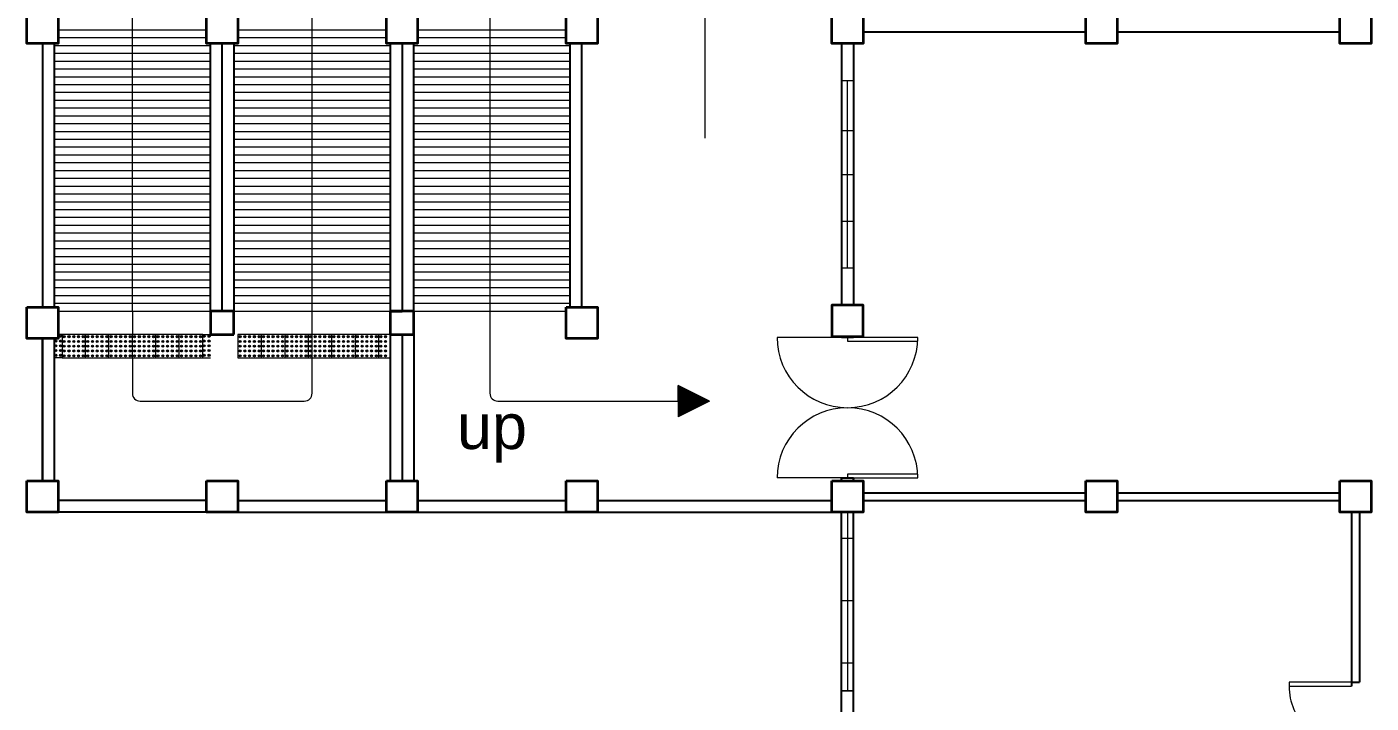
# Model space of a CAD drawing. Header units: millimetres. Extents: x -116 to 421, y 1 to 342.
# Drawn here: x 340.01 to 357.21, y 120.05 to 128.7 of the extents above; entities that cross this region are included whole.
import ezdxf

# ---------------------------------------------------------------- set-up
doc = ezdxf.new("R2010")
doc.units = ezdxf.units.MM
doc.header["$MEASUREMENT"] = 0
doc.styles.add('SWISSLT175', font='swissl.ttf', dxfattribs={"height": 0.175})

msp = doc.modelspace()

# ---------------------------------------------------------------- linework, layer by layer
at = {"color": 8, "lineweight": 9}
for p, q in [((341.358, 125.066), (341.358, 137.966)), ((343.658, 124.013), (343.658, 137.966)), ((345.933, 137.966), (345.933, 124.013)), ((348.688, 127.28), (348.688, 134.597)), ((340.408, 128.666), (342.308, 128.666)), ((342.708, 128.666), (344.608, 128.666)), ((345.008, 128.666), (346.908, 128.666)), ((340.408, 128.566), (342.308, 128.566)), ((342.708, 128.566), (344.608, 128.566)), ((345.008, 128.566), (346.908, 128.566)), ((340.358, 128.466), (342.358, 128.466)), ((340.358, 128.366), (342.358, 128.366)), ((342.658, 128.466), (344.658, 128.466)), ((342.658, 128.366), (344.658, 128.366)), ((344.958, 128.466), (346.958, 128.466)), ((344.958, 128.366), (346.958, 128.366)), ((340.358, 128.266), (342.358, 128.266)), ((340.358, 128.166), (342.358, 128.166)), ((342.658, 128.266), (344.658, 128.266)), ((342.658, 128.166), (344.658, 128.166)), ((344.958, 128.266), (346.958, 128.266)), ((344.958, 128.166), (346.958, 128.166)), ((340.358, 128.066), (342.358, 128.066)), ((342.658, 128.066), (344.658, 128.066)), ((344.958, 128.066), (346.958, 128.066)), ((350.433, 128.016), (350.583, 128.016)), ((350.433, 126.816), (350.433, 128.016)), ((350.508, 125.616), (350.508, 128.016)), ((350.583, 128.016), (350.583, 125.616)), ((340.358, 127.966), (342.358, 127.966)), ((340.358, 127.866), (342.358, 127.866)), ((342.658, 127.966), (344.658, 127.966)), ((342.658, 127.866), (344.658, 127.866)), ((344.958, 127.966), (346.958, 127.966)), ((344.958, 127.866), (346.958, 127.866)), ((340.358, 127.766), (342.358, 127.766)), ((340.358, 127.666), (342.358, 127.666)), ((342.658, 127.766), (344.658, 127.766)), ((342.658, 127.666), (344.658, 127.666)), ((344.958, 127.766), (346.958, 127.766)), ((344.958, 127.666), (346.958, 127.666)), ((340.358, 127.566), (342.358, 127.566)), ((340.358, 127.466), (342.358, 127.466)), ((342.658, 127.566), (344.658, 127.566)), ((342.658, 127.466), (344.658, 127.466)), ((344.958, 127.566), (346.958, 127.566)), ((344.958, 127.466), (346.958, 127.466)), ((340.358, 127.366), (342.358, 127.366)), ((342.658, 127.366), (344.658, 127.366)), ((344.958, 127.366), (346.958, 127.366)), ((350.433, 127.379), (350.583, 127.379)), ((340.358, 127.266), (342.358, 127.266)), ((340.358, 127.166), (342.358, 127.166)), ((342.658, 127.266), (344.658, 127.266)), ((342.658, 127.166), (344.658, 127.166)), ((344.958, 127.266), (346.958, 127.266)), ((344.958, 127.166), (346.958, 127.166)), ((340.358, 127.066), (342.358, 127.066)), ((340.358, 126.966), (342.358, 126.966)), ((342.658, 127.066), (344.658, 127.066)), ((342.658, 126.966), (344.658, 126.966)), ((344.958, 127.066), (346.958, 127.066)), ((344.958, 126.966), (346.958, 126.966)), ((340.358, 126.866), (342.358, 126.866)), ((340.358, 126.766), (342.358, 126.766)), ((342.658, 126.866), (344.658, 126.866)), ((342.658, 126.766), (344.658, 126.766)), ((344.958, 126.866), (346.958, 126.866)), ((344.958, 126.766), (346.958, 126.766)), ((350.433, 126.816), (350.433, 125.616)), ((350.433, 126.816), (350.583, 126.816)), ((340.358, 126.666), (342.358, 126.666)), ((342.658, 126.666), (344.658, 126.666)), ((344.958, 126.666), (346.958, 126.666)), ((340.358, 126.566), (342.358, 126.566)), ((340.358, 126.466), (342.358, 126.466)), ((342.658, 126.566), (344.658, 126.566)), ((342.658, 126.466), (344.658, 126.466)), ((344.958, 126.566), (346.958, 126.566)), ((344.958, 126.466), (346.958, 126.466)), ((340.358, 126.366), (342.358, 126.366)), ((340.358, 126.266), (342.358, 126.266)), ((342.658, 126.366), (344.658, 126.366)), ((342.658, 126.266), (344.658, 126.266)), ((344.958, 126.366), (346.958, 126.366)), ((344.958, 126.266), (346.958, 126.266)), ((340.358, 126.166), (342.358, 126.166)), ((342.658, 126.166), (344.658, 126.166)), ((344.958, 126.166), (346.958, 126.166)), ((350.433, 126.216), (350.583, 126.216)), ((340.358, 126.066), (342.358, 126.066)), ((340.358, 125.966), (342.358, 125.966)), ((342.658, 126.066), (344.658, 126.066)), ((342.658, 125.966), (344.658, 125.966)), ((344.958, 126.066), (346.958, 126.066)), ((344.958, 125.966), (346.958, 125.966)), ((340.358, 125.866), (342.358, 125.866)), ((340.358, 125.766), (342.358, 125.766)), ((342.658, 125.866), (344.658, 125.866)), ((342.658, 125.766), (344.658, 125.766)), ((344.958, 125.866), (346.958, 125.866)), ((344.958, 125.766), (346.958, 125.766)), ((340.358, 125.666), (342.358, 125.666)), ((340.358, 125.566), (342.358, 125.566)), ((342.658, 125.666), (344.658, 125.666)), ((342.658, 125.566), (344.658, 125.566)), ((344.958, 125.666), (346.958, 125.666)), ((344.958, 125.566), (346.958, 125.566)), ((350.583, 125.616), (350.433, 125.616)), ((340.358, 125.466), (342.358, 125.466)), ((342.658, 125.466), (344.658, 125.466)), ((344.958, 125.466), (346.958, 125.466)), ((340.358, 125.366), (342.358, 125.366)), ((340.358, 125.266), (342.358, 125.266)), ((342.658, 125.366), (344.658, 125.366)), ((342.658, 125.266), (344.658, 125.266)), ((344.958, 125.366), (346.958, 125.366)), ((344.958, 125.266), (346.958, 125.266)), ((340.358, 125.166), (342.358, 125.166)), ((340.408, 125.066), (342.358, 125.066)), ((341.358, 125.066), (341.358, 124.766)), ((342.658, 125.166), (344.658, 125.166)), ((342.658, 125.066), (344.658, 125.066)), ((344.958, 125.166), (346.958, 125.166)), ((344.958, 125.066), (346.908, 125.066)), ((340.458, 124.766), (340.408, 124.766)), ((340.758, 124.766), (340.458, 124.766)), ((340.458, 124.766), (340.458, 124.466)), ((340.758, 124.466), (340.758, 124.766)), ((341.058, 124.766), (340.758, 124.766)), ((341.058, 124.466), (341.058, 124.766)), ((341.358, 124.766), (341.058, 124.766)), ((341.358, 124.466), (341.358, 124.766)), ((341.658, 124.766), (341.358, 124.766)), ((341.658, 124.466), (341.658, 124.766)), ((341.958, 124.766), (341.658, 124.766)), ((341.958, 124.466), (341.958, 124.766)), ((342.258, 124.766), (341.958, 124.766)), ((342.258, 124.466), (342.258, 124.766)), ((342.258, 124.766), (342.358, 124.766)), ((342.708, 124.766), (342.708, 124.466)), ((343.008, 124.766), (342.708, 124.766)), ((343.008, 124.766), (343.008, 124.466)), ((343.308, 124.766), (343.008, 124.766)), ((343.608, 124.766), (343.308, 124.766)), ((343.308, 124.766), (343.308, 124.466)), ((343.908, 124.766), (343.608, 124.766)), ((343.608, 124.766), (343.608, 124.466)), ((344.208, 124.766), (343.908, 124.766)), ((343.908, 124.766), (343.908, 124.466)), ((344.508, 124.766), (344.208, 124.766)), ((344.208, 124.766), (344.208, 124.466)), ((344.808, 124.766), (344.508, 124.766)), ((344.508, 124.766), (344.508, 124.466)), ((344.958, 124.766), (344.808, 124.766)), ((344.808, 124.766), (344.808, 124.466)), ((340.458, 124.466), (340.358, 124.466)), ((340.458, 124.466), (340.758, 124.466)), ((340.758, 124.466), (341.058, 124.466)), ((341.058, 124.466), (341.358, 124.466)), ((341.358, 124.466), (341.658, 124.466)), ((341.358, 124.466), (341.358, 124.013)), ((341.658, 124.466), (341.958, 124.466)), ((341.958, 124.466), (342.258, 124.466)), ((342.258, 124.466), (342.358, 124.466)), ((342.708, 124.466), (343.008, 124.466)), ((343.008, 124.466), (343.308, 124.466)), ((343.308, 124.466), (343.608, 124.466)), ((343.608, 124.466), (343.908, 124.466)), ((343.908, 124.466), (344.208, 124.466)), ((344.208, 124.466), (344.508, 124.466)), ((344.508, 124.466), (344.658, 124.466)), ((348.341, 123.913), (348.341, 124.113)), ((348.741, 123.913), (348.341, 124.113)), ((348.351, 123.913), (348.351, 124.108)), ((348.361, 123.913), (348.361, 124.103)), ((348.371, 124.098), (348.371, 123.913)), ((348.381, 124.093), (348.381, 123.913)), ((348.391, 124.088), (348.391, 123.913)), ((348.401, 124.083), (348.401, 123.913)), ((348.411, 124.078), (348.411, 123.913)), ((348.421, 124.073), (348.421, 123.913)), ((348.431, 124.068), (348.431, 123.913)), ((348.431, 124.068), (348.431, 123.913)), ((348.441, 124.063), (348.441, 123.913)), ((348.451, 124.058), (348.451, 123.913)), ((348.461, 124.053), (348.461, 123.913)), ((348.471, 124.048), (348.471, 123.913)), ((348.481, 124.043), (348.481, 123.913)), ((348.491, 124.038), (348.491, 123.913)), ((348.501, 124.033), (348.501, 123.913)), ((348.511, 124.028), (348.511, 123.913)), ((348.521, 124.023), (348.521, 123.913)), ((348.531, 124.018), (348.531, 123.913)), ((348.541, 124.013), (348.541, 123.913)), ((341.458, 123.913), (343.558, 123.913)), ((346.033, 123.913), (348.341, 123.913)), ((348.341, 123.913), (348.341, 123.713)), ((348.741, 123.913), (348.341, 123.713)), ((348.351, 123.913), (348.351, 123.718)), ((348.361, 123.913), (348.361, 123.723)), ((348.371, 123.913), (348.371, 123.728)), ((348.381, 123.913), (348.381, 123.733)), ((348.391, 123.913), (348.391, 123.738)), ((348.401, 123.913), (348.401, 123.743)), ((348.411, 123.913), (348.411, 123.748)), ((348.421, 123.913), (348.421, 123.753)), ((348.431, 123.913), (348.431, 123.758)), ((348.431, 123.913), (348.431, 123.758)), ((348.441, 123.913), (348.441, 123.763)), ((348.451, 123.913), (348.451, 123.768)), ((348.461, 123.913), (348.461, 123.773)), ((348.471, 123.913), (348.471, 123.778)), ((348.481, 123.913), (348.481, 123.783)), ((348.491, 123.913), (348.491, 123.788)), ((348.501, 123.913), (348.501, 123.793)), ((348.511, 123.913), (348.511, 123.798)), ((348.521, 123.913), (348.521, 123.803)), ((348.531, 123.913), (348.531, 123.808)), ((348.541, 123.913), (348.541, 123.813)), ((348.551, 124.008), (348.551, 123.913)), ((348.551, 123.913), (348.551, 123.818)), ((348.561, 124.003), (348.561, 123.913)), ((348.561, 123.913), (348.561, 123.823)), ((348.571, 123.998), (348.571, 123.913)), ((348.571, 123.913), (348.571, 123.828)), ((348.581, 123.993), (348.581, 123.913)), ((348.581, 123.913), (348.581, 123.833)), ((348.591, 123.988), (348.591, 123.913)), ((348.591, 123.913), (348.591, 123.838)), ((348.601, 123.983), (348.601, 123.913)), ((348.601, 123.913), (348.601, 123.843)), ((348.611, 123.978), (348.611, 123.913)), ((348.611, 123.913), (348.611, 123.848)), ((348.621, 123.973), (348.621, 123.913)), ((348.621, 123.913), (348.621, 123.853)), ((348.631, 123.968), (348.631, 123.913)), ((348.631, 123.913), (348.631, 123.858)), ((348.641, 123.963), (348.641, 123.913)), ((348.641, 123.913), (348.641, 123.863)), ((348.651, 123.958), (348.651, 123.913)), ((348.651, 123.913), (348.651, 123.868)), ((348.661, 123.953), (348.661, 123.913)), ((348.661, 123.913), (348.661, 123.873)), ((348.671, 123.948), (348.671, 123.913)), ((348.671, 123.913), (348.671, 123.878)), ((348.681, 123.943), (348.681, 123.913)), ((348.681, 123.913), (348.681, 123.883)), ((348.691, 123.938), (348.691, 123.913)), ((348.691, 123.913), (348.691, 123.888)), ((348.701, 123.933), (348.701, 123.913)), ((348.701, 123.913), (348.701, 123.893)), ((348.711, 123.928), (348.711, 123.913)), ((348.711, 123.913), (348.711, 123.898)), ((348.721, 123.923), (348.721, 123.913)), ((348.721, 123.913), (348.721, 123.903)), ((348.731, 123.918), (348.731, 123.913)), ((348.731, 123.913), (348.731, 123.908))]:
    msp.add_line(p, q, dxfattribs=at)
at = {"color": 8, "lineweight": 25}
for p, q in [((340.208, 128.491), (340.208, 125.116)), ((340.358, 128.491), (340.358, 125.116)), ((342.358, 125.066), (342.358, 128.491)), ((342.508, 125.066), (342.508, 128.491)), ((342.658, 128.491), (342.658, 125.066)), ((344.658, 128.491), (344.658, 125.066)), ((344.808, 128.491), (344.808, 125.066)), ((344.958, 125.066), (344.958, 128.491)), ((346.958, 125.116), (346.958, 128.491)), ((347.108, 125.116), (347.108, 128.491)), ((344.658, 125.066), (344.658, 122.891)), ((344.958, 125.066), (344.958, 122.891)), ((350.583, 125.141), (350.433, 125.141)), ((340.208, 122.891), (340.208, 124.716)), ((340.208, 124.716), (340.208, 122.891)), ((340.358, 124.716), (340.358, 122.891)), ((344.808, 124.766), (344.808, 122.891)), ((350.433, 124.741), (350.433, 124.729)), ((350.583, 124.729), (350.433, 124.729)), ((350.583, 124.741), (350.583, 124.729)), ((350.433, 122.929), (350.583, 122.929)), ((350.433, 122.891), (350.433, 122.929)), ((350.583, 122.891), (350.583, 122.929)), ((342.308, 122.641), (340.408, 122.641)), ((342.708, 122.641), (344.608, 122.641)), ((345.008, 122.641), (346.908, 122.641)), ((347.308, 122.641), (350.308, 122.641)), ((342.308, 122.491), (340.408, 122.491)), ((342.708, 122.491), (346.908, 122.491)), ((347.308, 122.491), (350.308, 122.491))]:
    msp.add_line(p, q, dxfattribs=at)
at = {"color": 8, "linetype": 'ByBlock', "lineweight": 25}
for p, q in [((350.433, 128.491), (350.433, 125.141)), ((350.583, 128.491), (350.583, 125.141)), ((350.708, 128.641), (353.558, 128.641)), ((353.958, 128.641), (356.808, 128.641)), ((350.433, 124.741), (350.433, 124.729)), ((350.583, 124.741), (350.583, 124.729)), ((350.433, 123.832), (350.433, 123.825)), ((350.583, 123.832), (350.583, 123.825)), ((350.433, 122.929), (350.433, 122.916)), ((350.583, 122.929), (350.583, 122.916)), ((350.708, 122.741), (353.558, 122.741)), ((350.708, 122.641), (353.558, 122.641)), ((353.958, 122.741), (356.808, 122.741)), ((353.958, 122.641), (356.808, 122.641)), ((350.433, 116.891), (350.433, 122.491)), ((350.583, 116.891), (350.583, 122.491)), ((356.958, 122.491), (356.958, 120.266)), ((357.058, 122.491), (357.058, 120.316)), ((356.958, 120.316), (357.058, 120.316))]:
    msp.add_line(p, q, dxfattribs=at)
at = {"color": 8, "lineweight": 35}
for p, q in [((342.358, 125.066), (342.358, 124.766)), ((342.658, 125.066), (342.358, 125.066)), ((342.358, 125.066), (342.358, 124.766)), ((342.658, 124.766), (342.658, 125.066)), ((342.658, 124.766), (342.658, 125.066)), ((344.658, 125.066), (344.808, 125.066)), ((344.658, 125.066), (344.658, 124.766)), ((344.958, 125.066), (344.658, 125.066)), ((344.658, 125.066), (344.658, 124.766)), ((344.958, 124.766), (344.958, 125.066)), ((344.958, 124.766), (344.958, 125.066)), ((342.358, 124.766), (342.658, 124.766)), ((344.658, 124.766), (344.958, 124.766)), ((344.658, 124.766), (344.958, 124.766))]:
    msp.add_line(p, q, dxfattribs=at)
at = {"color": 8, "lineweight": 13}
for p, q in [((350.508, 124.729), (349.608, 124.729)), ((351.408, 124.729), (350.508, 124.729)), ((350.508, 124.729), (350.508, 124.679)), ((351.408, 124.679), (351.408, 124.729)), ((350.508, 124.679), (351.408, 124.679)), ((350.508, 122.929), (349.608, 122.929)), ((351.408, 122.979), (350.508, 122.979)), ((350.508, 122.979), (350.508, 122.929)), ((350.508, 122.929), (351.408, 122.929)), ((351.408, 122.929), (351.408, 122.979))]:
    msp.add_line(p, q, dxfattribs=at)
at = {"color": 8, "linetype": 'ByBlock', "lineweight": 9}
for p, q in [((350.508, 122.491), (350.508, 120.204)), ((350.433, 121.36), (350.433, 122.16)), ((350.433, 122.16), (350.583, 122.16)), ((350.583, 122.16), (350.583, 120.56)), ((350.433, 121.36), (350.583, 121.36)), ((350.583, 120.56), (350.433, 120.56)), ((350.433, 120.204), (350.583, 120.204))]:
    msp.add_line(p, q, dxfattribs=at)
at = {"color": 8, "lineweight": 35}
for points in [[(340.008, 128.891), (340.408, 128.891), (340.408, 128.491), (340.008, 128.491)], [(342.308, 128.891), (342.708, 128.891), (342.708, 128.491), (342.308, 128.491)], [(344.608, 128.891), (345.008, 128.891), (345.008, 128.491), (344.608, 128.491)], [(346.908, 128.891), (347.308, 128.891), (347.308, 128.491), (346.908, 128.491)], [(340.008, 125.116), (340.408, 125.116), (340.408, 124.716), (340.008, 124.716)], [(346.908, 125.116), (347.308, 125.116), (347.308, 124.716), (346.908, 124.716)], [(350.308, 124.741), (350.708, 124.741), (350.708, 125.141), (350.308, 125.141)], [(340.008, 122.891), (340.408, 122.891), (340.408, 122.491), (340.008, 122.491)], [(342.308, 122.891), (342.708, 122.891), (342.708, 122.491), (342.308, 122.491)], [(344.608, 122.891), (345.008, 122.891), (345.008, 122.491), (344.608, 122.491)], [(346.908, 122.891), (347.308, 122.891), (347.308, 122.491), (346.908, 122.491)]]:
    msp.add_lwpolyline(points, close=True, dxfattribs=at)
at = {"color": 8, "linetype": 'ByBlock', "lineweight": 35}
for points in [[(350.308, 128.891), (350.708, 128.891), (350.708, 128.491), (350.308, 128.491)], [(353.558, 128.891), (353.958, 128.891), (353.958, 128.491), (353.558, 128.491)], [(356.808, 128.891), (357.208, 128.891), (357.208, 128.491), (356.808, 128.491)], [(350.308, 122.891), (350.708, 122.891), (350.708, 122.491), (350.308, 122.491)], [(353.558, 122.891), (353.958, 122.891), (353.958, 122.491), (353.558, 122.491)], [(356.808, 122.891), (357.208, 122.891), (357.208, 122.491), (356.808, 122.491)]]:
    msp.add_lwpolyline(points, close=True, dxfattribs=at)
at = {"color": 8, "lineweight": 9}
for points in [[(350.433, 125.616), (350.433, 128.016), (350.583, 128.016), (350.583, 125.616)], [(350.433, 128.016), (350.583, 128.016), (350.583, 125.616), (350.433, 125.616)], [(350.433, 122.491), (350.583, 122.491), (350.583, 120.204), (350.433, 120.204)]]:
    msp.add_lwpolyline(points, close=True, dxfattribs=at)
at = {"color": 8, "lineweight": 13, "ltscale": 0.03}
msp.add_lwpolyline([(356.958, 120.266), (356.958, 120.316), (356.158, 120.316), (356.158, 120.266)], close=True, dxfattribs=at)
at = {"color": 8, "lineweight": 9}
for centre, radius in [((340.439, 124.743), 0.013), ((340.439, 124.743), 0.009), ((340.486, 124.738), 0.013), ((340.486, 124.738), 0.009), ((340.547, 124.738), 0.013), ((340.547, 124.738), 0.009), ((340.608, 124.738), 0.013), ((340.608, 124.738), 0.009), ((340.669, 124.738), 0.013), ((340.669, 124.738), 0.009), ((340.73, 124.738), 0.013), ((340.73, 124.738), 0.009), ((340.786, 124.738), 0.013), ((340.786, 124.738), 0.009), ((340.847, 124.738), 0.013), ((340.847, 124.738), 0.009), ((340.908, 124.738), 0.013), ((340.908, 124.738), 0.009), ((340.969, 124.738), 0.013), ((340.969, 124.738), 0.009), ((341.03, 124.738), 0.013), ((341.03, 124.738), 0.009), ((341.086, 124.738), 0.013), ((341.086, 124.738), 0.009), ((341.147, 124.738), 0.013), ((341.147, 124.738), 0.009), ((341.208, 124.738), 0.013), ((341.208, 124.738), 0.009), ((341.269, 124.738), 0.013), ((341.269, 124.738), 0.009), ((341.33, 124.738), 0.013), ((341.33, 124.738), 0.009), ((341.386, 124.738), 0.013), ((341.386, 124.738), 0.009), ((341.447, 124.738), 0.013), ((341.447, 124.738), 0.009), ((341.508, 124.738), 0.013), ((341.508, 124.738), 0.009), ((341.569, 124.738), 0.013), ((341.569, 124.738), 0.009), ((341.63, 124.738), 0.013), ((341.63, 124.738), 0.009), ((341.686, 124.738), 0.013), ((341.686, 124.738), 0.009), ((341.747, 124.738), 0.013), ((341.747, 124.738), 0.009), ((341.808, 124.738), 0.013), ((341.808, 124.738), 0.009), ((341.869, 124.738), 0.013), ((341.869, 124.738), 0.009), ((341.93, 124.738), 0.013), ((341.93, 124.738), 0.009), ((341.986, 124.738), 0.013), ((341.986, 124.738), 0.009), ((342.047, 124.738), 0.013), ((342.047, 124.738), 0.009), ((342.108, 124.738), 0.013), ((342.108, 124.738), 0.009), ((342.169, 124.738), 0.013), ((342.169, 124.738), 0.009), ((342.23, 124.738), 0.013), ((342.23, 124.738), 0.009), ((342.278, 124.743), 0.013), ((342.278, 124.743), 0.009), ((342.339, 124.743), 0.013), ((342.339, 124.743), 0.009), ((342.736, 124.738), 0.013), ((342.736, 124.738), 0.009), ((342.797, 124.738), 0.013), ((342.797, 124.738), 0.009), ((342.858, 124.738), 0.013), ((342.858, 124.738), 0.009), ((342.919, 124.738), 0.013), ((342.919, 124.738), 0.009), ((342.98, 124.738), 0.013), ((342.98, 124.738), 0.009), ((343.036, 124.738), 0.013), ((343.036, 124.738), 0.009), ((343.097, 124.738), 0.013), ((343.097, 124.738), 0.009), ((343.158, 124.738), 0.013), ((343.158, 124.738), 0.009), ((343.219, 124.738), 0.013), ((343.219, 124.738), 0.009), ((343.28, 124.738), 0.013), ((343.28, 124.738), 0.009), ((343.336, 124.738), 0.013), ((343.336, 124.738), 0.009), ((343.397, 124.738), 0.013), ((343.397, 124.738), 0.009), ((343.458, 124.738), 0.013), ((343.458, 124.738), 0.009), ((343.519, 124.738), 0.013), ((343.519, 124.738), 0.009), ((343.58, 124.738), 0.013), ((343.58, 124.738), 0.009), ((343.636, 124.738), 0.013), ((343.636, 124.738), 0.009), ((343.697, 124.738), 0.013), ((343.697, 124.738), 0.009), ((343.758, 124.738), 0.013), ((343.758, 124.738), 0.009), ((343.819, 124.738), 0.013), ((343.819, 124.738), 0.009), ((343.88, 124.738), 0.013), ((343.88, 124.738), 0.009), ((343.936, 124.738), 0.013), ((343.936, 124.738), 0.009), ((343.997, 124.738), 0.013), ((343.997, 124.738), 0.009), ((344.058, 124.738), 0.013), ((344.058, 124.738), 0.009), ((344.119, 124.738), 0.013), ((344.119, 124.738), 0.009), ((344.18, 124.738), 0.013), ((344.18, 124.738), 0.009), ((344.236, 124.738), 0.013), ((344.236, 124.738), 0.009), ((344.297, 124.738), 0.013), ((344.297, 124.738), 0.009), ((344.358, 124.738), 0.013), ((344.358, 124.738), 0.009), ((344.419, 124.738), 0.013), ((344.419, 124.738), 0.009), ((344.48, 124.738), 0.013), ((344.48, 124.738), 0.009), ((344.536, 124.738), 0.013), ((344.536, 124.738), 0.009), ((344.597, 124.738), 0.013), ((344.597, 124.738), 0.009), ((340.378, 124.682), 0.013), ((340.378, 124.621), 0.013), ((340.378, 124.56), 0.013), ((340.378, 124.682), 0.009), ((340.378, 124.621), 0.009), ((340.378, 124.56), 0.009), ((340.439, 124.682), 0.013), ((340.439, 124.621), 0.013), ((340.439, 124.56), 0.013), ((340.439, 124.682), 0.009), ((340.439, 124.621), 0.009), ((340.439, 124.56), 0.009), ((340.486, 124.677), 0.013), ((340.486, 124.616), 0.013), ((340.486, 124.555), 0.013), ((340.486, 124.677), 0.009), ((340.486, 124.616), 0.009), ((340.486, 124.555), 0.009), ((340.547, 124.677), 0.013), ((340.547, 124.616), 0.013), ((340.547, 124.555), 0.013), ((340.547, 124.677), 0.009), ((340.547, 124.616), 0.009), ((340.547, 124.555), 0.009), ((340.608, 124.677), 0.013), ((340.608, 124.616), 0.013), ((340.608, 124.555), 0.013), ((340.608, 124.677), 0.009), ((340.608, 124.616), 0.009), ((340.608, 124.555), 0.009), ((340.669, 124.677), 0.013), ((340.669, 124.616), 0.013), ((340.669, 124.555), 0.013), ((340.669, 124.677), 0.009), ((340.669, 124.616), 0.009), ((340.669, 124.555), 0.009), ((340.73, 124.677), 0.013), ((340.73, 124.616), 0.013), ((340.73, 124.555), 0.013), ((340.73, 124.677), 0.009), ((340.73, 124.616), 0.009), ((340.73, 124.555), 0.009), ((340.786, 124.677), 0.013), ((340.786, 124.616), 0.013), ((340.786, 124.555), 0.013), ((340.786, 124.677), 0.009), ((340.786, 124.616), 0.009), ((340.786, 124.555), 0.009), ((340.847, 124.677), 0.013), ((340.847, 124.616), 0.013), ((340.847, 124.555), 0.013), ((340.847, 124.677), 0.009), ((340.847, 124.616), 0.009), ((340.847, 124.555), 0.009), ((340.908, 124.677), 0.013), ((340.908, 124.616), 0.013), ((340.908, 124.555), 0.013), ((340.908, 124.677), 0.009), ((340.908, 124.616), 0.009), ((340.908, 124.555), 0.009), ((340.969, 124.677), 0.013), ((340.969, 124.616), 0.013), ((340.969, 124.555), 0.013), ((340.969, 124.677), 0.009), ((340.969, 124.616), 0.009), ((340.969, 124.555), 0.009), ((341.03, 124.677), 0.013), ((341.03, 124.616), 0.013), ((341.03, 124.555), 0.013), ((341.03, 124.677), 0.009), ((341.03, 124.616), 0.009), ((341.03, 124.555), 0.009), ((341.086, 124.677), 0.013), ((341.086, 124.616), 0.013), ((341.086, 124.555), 0.013), ((341.086, 124.677), 0.009), ((341.086, 124.616), 0.009), ((341.086, 124.555), 0.009), ((341.147, 124.677), 0.013), ((341.147, 124.616), 0.013), ((341.147, 124.555), 0.013), ((341.147, 124.677), 0.009), ((341.147, 124.616), 0.009), ((341.147, 124.555), 0.009), ((341.208, 124.677), 0.013), ((341.208, 124.616), 0.013), ((341.208, 124.555), 0.013), ((341.208, 124.677), 0.009), ((341.208, 124.616), 0.009), ((341.208, 124.555), 0.009), ((341.269, 124.677), 0.013), ((341.269, 124.616), 0.013), ((341.269, 124.555), 0.013), ((341.269, 124.677), 0.009), ((341.269, 124.616), 0.009), ((341.269, 124.555), 0.009), ((341.33, 124.677), 0.013), ((341.33, 124.616), 0.013), ((341.33, 124.555), 0.013), ((341.33, 124.677), 0.009), ((341.33, 124.616), 0.009), ((341.33, 124.555), 0.009), ((341.386, 124.677), 0.013), ((341.386, 124.616), 0.013), ((341.386, 124.555), 0.013), ((341.386, 124.677), 0.009), ((341.386, 124.616), 0.009), ((341.386, 124.555), 0.009), ((341.447, 124.677), 0.013), ((341.447, 124.616), 0.013), ((341.447, 124.555), 0.013), ((341.447, 124.677), 0.009), ((341.447, 124.616), 0.009), ((341.447, 124.555), 0.009), ((341.508, 124.677), 0.013), ((341.508, 124.616), 0.013), ((341.508, 124.555), 0.013), ((341.508, 124.677), 0.009), ((341.508, 124.616), 0.009), ((341.508, 124.555), 0.009), ((341.569, 124.677), 0.013), ((341.569, 124.616), 0.013), ((341.569, 124.555), 0.013), ((341.569, 124.677), 0.009), ((341.569, 124.616), 0.009), ((341.569, 124.555), 0.009), ((341.63, 124.677), 0.013), ((341.63, 124.616), 0.013), ((341.63, 124.555), 0.013), ((341.63, 124.677), 0.009), ((341.63, 124.616), 0.009), ((341.63, 124.555), 0.009), ((341.686, 124.677), 0.013), ((341.686, 124.616), 0.013), ((341.686, 124.555), 0.013), ((341.686, 124.677), 0.009), ((341.686, 124.616), 0.009), ((341.686, 124.555), 0.009), ((341.747, 124.677), 0.013), ((341.747, 124.616), 0.013), ((341.747, 124.555), 0.013), ((341.747, 124.677), 0.009), ((341.747, 124.616), 0.009), ((341.747, 124.555), 0.009), ((341.808, 124.677), 0.013), ((341.808, 124.616), 0.013), ((341.808, 124.555), 0.013), ((341.808, 124.677), 0.009), ((341.808, 124.616), 0.009), ((341.808, 124.555), 0.009), ((341.869, 124.677), 0.013), ((341.869, 124.616), 0.013), ((341.869, 124.555), 0.013), ((341.869, 124.677), 0.009), ((341.869, 124.616), 0.009), ((341.869, 124.555), 0.009), ((341.93, 124.677), 0.013), ((341.93, 124.616), 0.013), ((341.93, 124.555), 0.013), ((341.93, 124.677), 0.009), ((341.93, 124.616), 0.009), ((341.93, 124.555), 0.009), ((341.986, 124.677), 0.013), ((341.986, 124.616), 0.013), ((341.986, 124.555), 0.013), ((341.986, 124.677), 0.009), ((341.986, 124.616), 0.009), ((341.986, 124.555), 0.009), ((342.047, 124.677), 0.013), ((342.047, 124.616), 0.013), ((342.047, 124.555), 0.013), ((342.047, 124.677), 0.009), ((342.047, 124.616), 0.009), ((342.047, 124.555), 0.009), ((342.108, 124.677), 0.013), ((342.108, 124.616), 0.013), ((342.108, 124.555), 0.013), ((342.108, 124.677), 0.009), ((342.108, 124.616), 0.009), ((342.108, 124.555), 0.009), ((342.169, 124.677), 0.013), ((342.169, 124.616), 0.013), ((342.169, 124.555), 0.013), ((342.169, 124.677), 0.009), ((342.169, 124.616), 0.009), ((342.169, 124.555), 0.009), ((342.23, 124.677), 0.013), ((342.23, 124.616), 0.013), ((342.23, 124.555), 0.013), ((342.23, 124.677), 0.009), ((342.23, 124.616), 0.009), ((342.23, 124.555), 0.009), ((342.278, 124.682), 0.013), ((342.278, 124.621), 0.013), ((342.278, 124.56), 0.013), ((342.278, 124.682), 0.009), ((342.278, 124.621), 0.009), ((342.278, 124.56), 0.009), ((342.339, 124.682), 0.013), ((342.339, 124.621), 0.013), ((342.339, 124.56), 0.013), ((342.339, 124.682), 0.009), ((342.339, 124.621), 0.009), ((342.339, 124.56), 0.009), ((342.736, 124.677), 0.013), ((342.736, 124.616), 0.013), ((342.736, 124.555), 0.013), ((342.736, 124.677), 0.009), ((342.736, 124.616), 0.009), ((342.736, 124.555), 0.009), ((342.797, 124.677), 0.013), ((342.797, 124.616), 0.013), ((342.797, 124.555), 0.013), ((342.797, 124.677), 0.009), ((342.797, 124.616), 0.009), ((342.797, 124.555), 0.009), ((342.858, 124.677), 0.013), ((342.858, 124.616), 0.013), ((342.858, 124.555), 0.013), ((342.858, 124.677), 0.009), ((342.858, 124.616), 0.009), ((342.858, 124.555), 0.009), ((342.919, 124.677), 0.013), ((342.919, 124.616), 0.013), ((342.919, 124.555), 0.013), ((342.919, 124.677), 0.009), ((342.919, 124.616), 0.009), ((342.919, 124.555), 0.009), ((342.98, 124.677), 0.013), ((342.98, 124.616), 0.013), ((342.98, 124.555), 0.013), ((342.98, 124.677), 0.009), ((342.98, 124.616), 0.009), ((342.98, 124.555), 0.009), ((343.036, 124.677), 0.013), ((343.036, 124.616), 0.013), ((343.036, 124.555), 0.013), ((343.036, 124.677), 0.009), ((343.036, 124.616), 0.009), ((343.036, 124.555), 0.009), ((343.097, 124.677), 0.013), ((343.097, 124.616), 0.013), ((343.097, 124.555), 0.013), ((343.097, 124.677), 0.009), ((343.097, 124.616), 0.009), ((343.097, 124.555), 0.009), ((343.158, 124.677), 0.013), ((343.158, 124.616), 0.013), ((343.158, 124.555), 0.013), ((343.158, 124.677), 0.009), ((343.158, 124.616), 0.009), ((343.158, 124.555), 0.009), ((343.219, 124.677), 0.013), ((343.219, 124.616), 0.013), ((343.219, 124.555), 0.013), ((343.219, 124.677), 0.009), ((343.219, 124.616), 0.009), ((343.219, 124.555), 0.009), ((343.28, 124.677), 0.013), ((343.28, 124.616), 0.013), ((343.28, 124.555), 0.013), ((343.28, 124.677), 0.009), ((343.28, 124.616), 0.009), ((343.28, 124.555), 0.009), ((343.336, 124.677), 0.013), ((343.336, 124.616), 0.013), ((343.336, 124.555), 0.013), ((343.336, 124.677), 0.009), ((343.336, 124.616), 0.009), ((343.336, 124.555), 0.009), ((343.397, 124.677), 0.013), ((343.397, 124.616), 0.013), ((343.397, 124.555), 0.013), ((343.397, 124.677), 0.009), ((343.397, 124.616), 0.009), ((343.397, 124.555), 0.009), ((343.458, 124.677), 0.013), ((343.458, 124.616), 0.013), ((343.458, 124.555), 0.013), ((343.458, 124.677), 0.009), ((343.458, 124.616), 0.009), ((343.458, 124.555), 0.009), ((343.519, 124.677), 0.013), ((343.519, 124.616), 0.013), ((343.519, 124.555), 0.013), ((343.519, 124.677), 0.009), ((343.519, 124.616), 0.009), ((343.519, 124.555), 0.009), ((343.58, 124.677), 0.013), ((343.58, 124.616), 0.013), ((343.58, 124.555), 0.013), ((343.58, 124.677), 0.009), ((343.58, 124.616), 0.009), ((343.58, 124.555), 0.009), ((343.636, 124.677), 0.013), ((343.636, 124.616), 0.013), ((343.636, 124.555), 0.013), ((343.636, 124.677), 0.009), ((343.636, 124.616), 0.009), ((343.636, 124.555), 0.009), ((343.697, 124.677), 0.013), ((343.697, 124.616), 0.013), ((343.697, 124.555), 0.013), ((343.697, 124.677), 0.009), ((343.697, 124.616), 0.009), ((343.697, 124.555), 0.009), ((343.758, 124.677), 0.013), ((343.758, 124.616), 0.013), ((343.758, 124.555), 0.013), ((343.758, 124.677), 0.009), ((343.758, 124.616), 0.009), ((343.758, 124.555), 0.009), ((343.819, 124.677), 0.013), ((343.819, 124.616), 0.013), ((343.819, 124.555), 0.013), ((343.819, 124.677), 0.009), ((343.819, 124.616), 0.009), ((343.819, 124.555), 0.009), ((343.88, 124.677), 0.013), ((343.88, 124.616), 0.013), ((343.88, 124.555), 0.013), ((343.88, 124.677), 0.009), ((343.88, 124.616), 0.009), ((343.88, 124.555), 0.009), ((343.936, 124.677), 0.013), ((343.936, 124.616), 0.013), ((343.936, 124.555), 0.013), ((343.936, 124.677), 0.009), ((343.936, 124.616), 0.009), ((343.936, 124.555), 0.009), ((343.997, 124.677), 0.013), ((343.997, 124.616), 0.013), ((343.997, 124.555), 0.013), ((343.997, 124.677), 0.009), ((343.997, 124.616), 0.009), ((343.997, 124.555), 0.009), ((344.058, 124.677), 0.013), ((344.058, 124.616), 0.013), ((344.058, 124.555), 0.013), ((344.058, 124.677), 0.009), ((344.058, 124.616), 0.009), ((344.058, 124.555), 0.009), ((344.119, 124.677), 0.013), ((344.119, 124.616), 0.013), ((344.119, 124.555), 0.013), ((344.119, 124.677), 0.009), ((344.119, 124.616), 0.009), ((344.119, 124.555), 0.009), ((344.18, 124.677), 0.013), ((344.18, 124.616), 0.013), ((344.18, 124.555), 0.013), ((344.18, 124.677), 0.009), ((344.18, 124.616), 0.009), ((344.18, 124.555), 0.009), ((344.236, 124.677), 0.013), ((344.236, 124.616), 0.013), ((344.236, 124.555), 0.013), ((344.236, 124.677), 0.009), ((344.236, 124.616), 0.009), ((344.236, 124.555), 0.009), ((344.297, 124.677), 0.013), ((344.297, 124.616), 0.013), ((344.297, 124.555), 0.013), ((344.297, 124.677), 0.009), ((344.297, 124.616), 0.009), ((344.297, 124.555), 0.009), ((344.358, 124.677), 0.013), ((344.358, 124.616), 0.013), ((344.358, 124.555), 0.013), ((344.358, 124.677), 0.009), ((344.358, 124.616), 0.009), ((344.358, 124.555), 0.009), ((344.419, 124.677), 0.013), ((344.419, 124.616), 0.013), ((344.419, 124.555), 0.013), ((344.419, 124.677), 0.009), ((344.419, 124.616), 0.009), ((344.419, 124.555), 0.009), ((344.48, 124.677), 0.013), ((344.48, 124.616), 0.013), ((344.48, 124.555), 0.013), ((344.48, 124.677), 0.009), ((344.48, 124.616), 0.009), ((344.48, 124.555), 0.009), ((344.536, 124.677), 0.013), ((344.536, 124.616), 0.013), ((344.536, 124.555), 0.013), ((344.536, 124.677), 0.009), ((344.536, 124.616), 0.009), ((344.536, 124.555), 0.009), ((344.597, 124.677), 0.013), ((344.597, 124.616), 0.013), ((344.597, 124.555), 0.013), ((344.597, 124.677), 0.009), ((344.597, 124.616), 0.009), ((344.597, 124.555), 0.009), ((340.378, 124.499), 0.013), ((340.378, 124.499), 0.009), ((340.439, 124.499), 0.013), ((340.439, 124.499), 0.009), ((340.486, 124.494), 0.013), ((340.486, 124.494), 0.009), ((340.547, 124.494), 0.013), ((340.547, 124.494), 0.009), ((340.608, 124.494), 0.013), ((340.608, 124.494), 0.009), ((340.669, 124.494), 0.013), ((340.669, 124.494), 0.009), ((340.73, 124.494), 0.013), ((340.73, 124.494), 0.009), ((340.786, 124.494), 0.013), ((340.786, 124.494), 0.009), ((340.847, 124.494), 0.013), ((340.847, 124.494), 0.009), ((340.908, 124.494), 0.013), ((340.908, 124.494), 0.009), ((340.969, 124.494), 0.013), ((340.969, 124.494), 0.009), ((341.03, 124.494), 0.013), ((341.03, 124.494), 0.009), ((341.086, 124.494), 0.013), ((341.086, 124.494), 0.009), ((341.147, 124.494), 0.013), ((341.147, 124.494), 0.009), ((341.208, 124.494), 0.013), ((341.208, 124.494), 0.009), ((341.269, 124.494), 0.013), ((341.269, 124.494), 0.009), ((341.33, 124.494), 0.013), ((341.33, 124.494), 0.009), ((341.386, 124.494), 0.013), ((341.386, 124.494), 0.009), ((341.447, 124.494), 0.013), ((341.447, 124.494), 0.009), ((341.508, 124.494), 0.013), ((341.508, 124.494), 0.009), ((341.569, 124.494), 0.013), ((341.569, 124.494), 0.009), ((341.63, 124.494), 0.013), ((341.63, 124.494), 0.009), ((341.686, 124.494), 0.013), ((341.686, 124.494), 0.009), ((341.747, 124.494), 0.013), ((341.747, 124.494), 0.009), ((341.808, 124.494), 0.013), ((341.808, 124.494), 0.009), ((341.869, 124.494), 0.013), ((341.869, 124.494), 0.009), ((341.93, 124.494), 0.013), ((341.93, 124.494), 0.009), ((341.986, 124.494), 0.013), ((341.986, 124.494), 0.009), ((342.047, 124.494), 0.013), ((342.047, 124.494), 0.009), ((342.108, 124.494), 0.013), ((342.108, 124.494), 0.009), ((342.169, 124.494), 0.013), ((342.169, 124.494), 0.009), ((342.23, 124.494), 0.013), ((342.23, 124.494), 0.009), ((342.278, 124.499), 0.013), ((342.278, 124.499), 0.009), ((342.339, 124.499), 0.013), ((342.339, 124.499), 0.009), ((342.736, 124.494), 0.013), ((342.736, 124.494), 0.009), ((342.797, 124.494), 0.013), ((342.797, 124.494), 0.009), ((342.858, 124.494), 0.013), ((342.858, 124.494), 0.009), ((342.919, 124.494), 0.013), ((342.919, 124.494), 0.009), ((342.98, 124.494), 0.013), ((342.98, 124.494), 0.009), ((343.036, 124.494), 0.013), ((343.036, 124.494), 0.009), ((343.097, 124.494), 0.013), ((343.097, 124.494), 0.009), ((343.158, 124.494), 0.013), ((343.158, 124.494), 0.009), ((343.219, 124.494), 0.013), ((343.219, 124.494), 0.009), ((343.28, 124.494), 0.013), ((343.28, 124.494), 0.009), ((343.336, 124.494), 0.013), ((343.336, 124.494), 0.009), ((343.397, 124.494), 0.013), ((343.397, 124.494), 0.009), ((343.458, 124.494), 0.013), ((343.458, 124.494), 0.009), ((343.519, 124.494), 0.013), ((343.519, 124.494), 0.009), ((343.58, 124.494), 0.013), ((343.58, 124.494), 0.009), ((343.636, 124.494), 0.013), ((343.636, 124.494), 0.009), ((343.697, 124.494), 0.013), ((343.697, 124.494), 0.009), ((343.758, 124.494), 0.013), ((343.758, 124.494), 0.009), ((343.819, 124.494), 0.013), ((343.819, 124.494), 0.009), ((343.88, 124.494), 0.013), ((343.88, 124.494), 0.009), ((343.936, 124.494), 0.013), ((343.936, 124.494), 0.009), ((343.997, 124.494), 0.013), ((343.997, 124.494), 0.009), ((344.058, 124.494), 0.013), ((344.058, 124.494), 0.009), ((344.119, 124.494), 0.013), ((344.119, 124.494), 0.009), ((344.18, 124.494), 0.013), ((344.18, 124.494), 0.009), ((344.236, 124.494), 0.013), ((344.236, 124.494), 0.009), ((344.297, 124.494), 0.013), ((344.297, 124.494), 0.009), ((344.358, 124.494), 0.013), ((344.358, 124.494), 0.009), ((344.419, 124.494), 0.013), ((344.419, 124.494), 0.009), ((344.48, 124.494), 0.013), ((344.48, 124.494), 0.009), ((344.536, 124.494), 0.013), ((344.536, 124.494), 0.009), ((344.597, 124.494), 0.013), ((344.597, 124.494), 0.009)]:
    msp.add_circle(centre, radius, dxfattribs=at)
at = {"color": 8, "lineweight": 13}
for centre, start, end in [((350.508, 124.729), 180, 0), ((350.508, 122.929), 0, 180)]:
    msp.add_arc(centre, 0.9, start, end, dxfattribs=at)
at = {"color": 8, "lineweight": 9}
for centre, start, end in [((341.458, 124.013), 180, 270), ((343.558, 124.013), 270, 0), ((346.033, 124.013), 180, 270)]:
    msp.add_arc(centre, 0.1, start, end, dxfattribs=at)
at = {"color": 8, "lineweight": 13, "ltscale": 0.03}
msp.add_arc((356.91, 120.266), 0.752, 180, 273.6952, dxfattribs=at)

# ---------------------------------------------------------------- texts
at = {"color": 8, "lineweight": -2, "ltscale": 0.4, "insert": (345.959, 123.502), "char_height": 0.5778, "attachment_point": 5, "line_spacing_factor": 0.9, "style": 'SWISSLT175'}
msp.add_mtext('up', dxfattribs=at)

doc.saveas('drawing.dxf')
